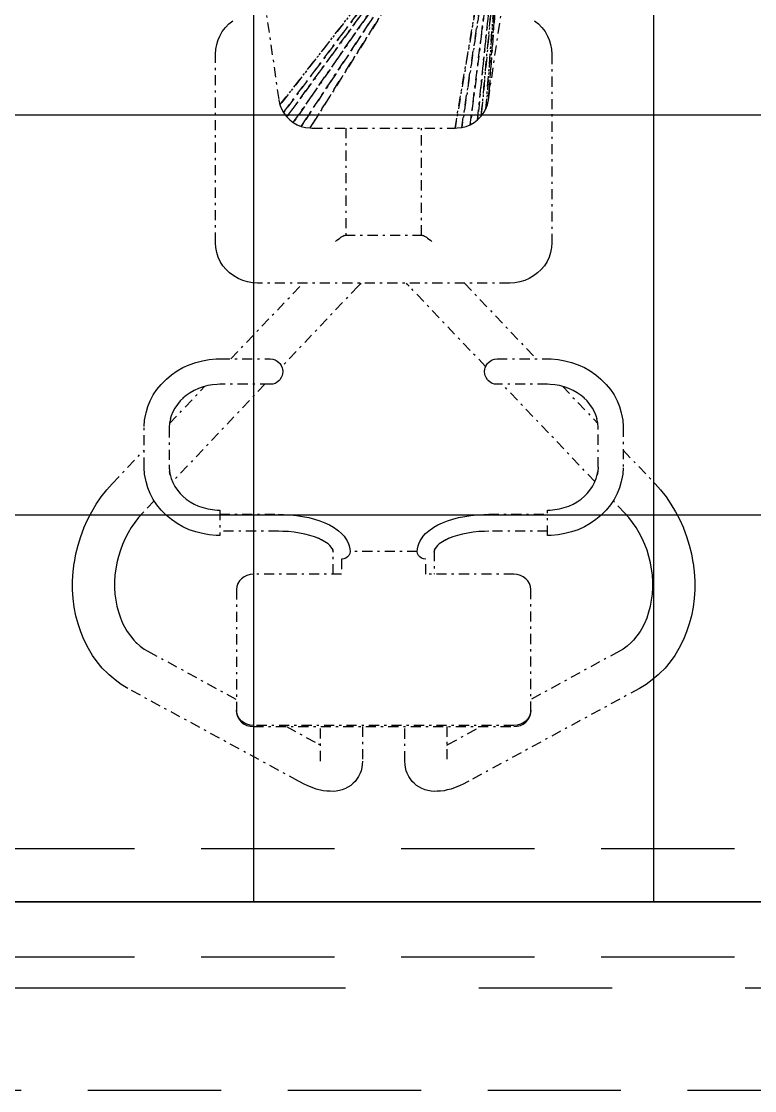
# Model space of a CAD drawing. Header units: inches. Extents: x 5931 to 10048, y 0 to 3185.
# Drawn here: x 7167.41 to 7200.42, y 884.63 to 932.75 of the extents above; entities that cross this region are included whole.
import ezdxf

# ---------------------------------------------------------------- set-up
doc = ezdxf.new("R2010")
doc.units = ezdxf.units.IN
doc.header["$LTSCALE"] = 48
doc.header["$MEASUREMENT"] = 0
for name, pattern in [('CENTER2', [1.125, 0.75, -0.125, 0.125, -0.125]), ('DASHDOT2', [0.5, 0.25, -0.125, 0, -0.125]), ('HIDDEN', [0.375, 0.25, -0.125]), ('HIDDEN2', [0.1875, 0.125, -0.0625])]:
    doc.linetypes.add(name, pattern=pattern)
for name, color, linetype in [('_0_Objects', 8, 'Continuous'), ('A-Eqpm-NIC', 8, 'DASHDOT2'), ('A-Flor-Case', 8, 'Continuous'), ('A-Flor-Case-Full Height', 8, 'Continuous'), ('A-Flor-Pattern', 8, 'Continuous'), ('A-Flor-Soffit', 8, 'HIDDEN2'), ('A-Grid(3-32)', 8, 'CENTER2')]:
    doc.layers.add(name, color=color, linetype=linetype)

# ---------------------------------------------------------------- blocks, each defined once
blk = doc.blocks.new('1ST FLOOR CORE & SHELL')
at = {"layer": 'A-Flor-Case'}
blk.add_line((3544.009, -9148.875), (3112.999, -9148.875), dxfattribs=at)
at = {"layer": 'A-Flor-Soffit'}
for p, q in [((3544.009, -9146.5), (3112.999, -9146.5)), ((3544.009, -9151.375), (3112.999, -9151.375)), ((3547.902, -9157.375), (3112.999, -9157.375))]:
    blk.add_line(p, q, dxfattribs=at)
blk = doc.blocks.new('1ST FLOOR - STRUCTURAL GRID')
at = {"layer": 'A-Grid(3-32)'}
blk.add_line((2104.499, -9152.75), (5927.384, -9152.75), dxfattribs=at)
blk = doc.blocks.new('Precor machines_240')
for p, q in [((299.7, 654.9), (251.3, 654.9)), ((201.3, 511.1), (316.1, 621)), ((247.5, 624.5), (203.7, 582.6)), ((252, 624.9), (299.1, 624.9)), ((299.1, 624.9), (304.1, 624.5)), ((171.4, 551.6), (82, 466)), ((605.1, 485.5), (626.3, 446.2)), ((645.7, 444.9), (605.1, 444.9)), ((399.6, 429.6), (396.8, 430.2)), ((425.4, 429.9), (398.1, 429.9)), ((-100.9, 414.9), (25.6, 414.9)), ((605.1, 394.9), (645.9, 394.9)), ((83.1, 341.9), (82, 342.8)), ((645.9, 344.9), (605.1, 344.9)), ((25.6, 324.9), (-100.9, 324.9)), ((396.8, 309.6), (395.4, 309)), ((398.1, 309.9), (425.4, 309.9)), ((605.1, 294.9), (645.7, 294.9)), ((626.3, 293.6), (605.1, 254.3)), ((626.9, 294.7), (625.5, 292.1)), ((82, 273.8), (171.4, 188.2)), ((316.1, 118.8), (201.3, 228.7)), ((203.7, 157.2), (247.5, 115.3)), ((299.1, 114.9), (252, 114.9)), ((251.3, 84.9), (299.7, 84.9))]:
    blk.add_line(p, q)
for points in [[(512.8, 721.1), (502.5, 726.4), (493.5, 730.2), (484, 733.4), (474.3, 735.9), (464.3, 737.9), (454, 739.2), (443.6, 739.8), (433.1, 739.8), (422.5, 739.2), (412, 737.9), (411.6, 737.8), (401.2, 735.9), (391, 733.4), (381, 730.2), (371.1, 726.5), (370.8, 726.4), (361.1, 722), (351.7, 717.1), (342.7, 711.7), (334.1, 705.7), (326, 699.3), (318.8, 692.8), (279.2, 654.9)], [(680.7, 442), (678.7, 450), (677.1, 454.8), (675, 459.9), (672.5, 465.3), (670.6, 469), (669.4, 471.2), (560, 674.3), (555.4, 682), (550.1, 689.4), (544.1, 696.4), (542.6, 698.1), (536, 704.6), (528.8, 710.6), (521.1, 716.2), (512.8, 721.1)], [(390.1, 680.4), (397.1, 683.1), (404.4, 685.4), (411.9, 687.2), (419.2, 688.6)], [(419.1, 688.6), (426.6, 689.5), (434, 689.9), (441.5, 689.9), (448.8, 689.5), (456, 688.6), (463.1, 687.2), (469.9, 685.4), (476.6, 683.1), (483, 680.5), (487.3, 678.3)], [(338.8, 642.7), (353.5, 656.8), (358.6, 661.4), (364.3, 665.9), (370.3, 670.1), (376.7, 673.9), (383.3, 677.4), (390.2, 680.5)], [(487.3, 678.3), (492.9, 674.9), (498.2, 671.1), (503.1, 667), (506.9, 663.3)], [(506, 664.3), (510.1, 659.6), (513.6, 654.6), (516.2, 650.2), (573.1, 544.9)], [(251.3, 654.9), (243.8, 654.3), (236.4, 652.9), (235, 652.5), (227.7, 650.4), (220.7, 647.5), (213.9, 643.9), (207.5, 639.6), (201.5, 634.6), (195.9, 629), (195.1, 628.2), (190.1, 622.2), (185.6, 615.6), (181.6, 608.6), (178.3, 601.2), (175.6, 593.4), (173.5, 585.5), (172.1, 577.3), (171.4, 569.1), (171.4, 564.9), (171.4, 504.9), (171.7, 501.9), (172.5, 499), (174, 496.5), (175.9, 494.3), (176.7, 493.5), (179.2, 491.7), (181.9, 490.6), (183.4, 490.3), (186.3, 489.9), (189.3, 490.3), (190.8, 490.6), (193.5, 491.7), (196, 493.5), (196.8, 494.3), (198.7, 496.5), (200.2, 499), (201, 501.9), (201.3, 504.9), (201.3, 564.9), (201.4, 567.8), (201.9, 573.5), (202.8, 579.2), (204.3, 584.7), (206.2, 590.1), (208.5, 595.2), (211.2, 600.1), (214.4, 604.7), (217.6, 608.6)], [(333.2, 608.9), (336.7, 604.7), (339.8, 600.1), (342.6, 595.2), (344.9, 590.1), (346.8, 584.7), (348.2, 579.2), (349.1, 573.5), (349.6, 567.8), (349.7, 564.9), (379.7, 564.9), (379.6, 569.1), (378.9, 577.3), (377.5, 585.5), (375.5, 593.4), (372.8, 601.2), (369.4, 608.6), (365.5, 615.6), (361, 622.2), (355.9, 628.2), (355.2, 629), (349.6, 634.6), (343.5, 639.6), (337.1, 643.9), (330.3, 647.5), (323.3, 650.4), (316.1, 652.5), (314.6, 652.9), (307.2, 654.3), (299.7, 654.9)], [(217.1, 608.1), (220.9, 611.9), (225, 615.2), (229.3, 618.1), (233.8, 620.5), (238.6, 622.5), (242.5, 623.7)], [(242, 623.6), (247, 624.5), (252, 624.9)], [(308.5, 623.7), (304.1, 624.5), (308.5, 623.7)], [(307.6, 623.9), (312.5, 622.5), (317.2, 620.5), (321.7, 618.1), (326.1, 615.2), (330.1, 611.9), (333.4, 608.6)], [(-227.6, 190.7), (-223.9, 185.9), (-219.5, 181.7), (-214.7, 178), (-209.5, 175), (-205.1, 173.2), (-204, 172.7), (-199.6, 171.4), (-193.9, 170.3), (-188.2, 169.9), (34.3, 169.9), (40, 170.3), (45.7, 171.4), (51.2, 173.2), (56.4, 175.6), (61.4, 178.8), (65.9, 182.5), (70, 186.8), (73.5, 191.5), (76.5, 196.7), (78.9, 202.2), (80.6, 207.9), (81.6, 213.9), (82, 219.9), (82, 519.9), (81.6, 525.9), (80.6, 531.9), (78.9, 537.6), (76.5, 543.1), (73.5, 548.3), (70, 553.1), (65.9, 557.3), (61.4, 561.1), (56.4, 564.2), (51.2, 566.7), (45.7, 568.5), (40, 569.5), (34.3, 569.9), (-188.2, 569.9), (-193.9, 569.5), (-199.6, 568.5), (-204, 567.1), (-205.1, 566.7), (-209.5, 564.8), (-214.7, 561.8), (-219.5, 558.1), (-223.9, 553.9), (-227.6, 549.1)], [(354.7, 564.9), (354.7, 494.9), (354.9, 489.2), (355.3, 481.7), (355.3, 481.3), (356.1, 473.7), (357.2, 466.3), (358.6, 459.1), (360.3, 452.3), (362.3, 445.9), (364.6, 439.9), (367.1, 434.5), (369.9, 429.6), (372.8, 425.3), (374, 423.6), (377.2, 419.9), (380.6, 416.8), (382.4, 415.5), (386, 413.2), (389.6, 411.6), (391.9, 410.9), (395.6, 410.1), (398.6, 409.9)], [(383.2, 447), (381.2, 452.2), (379.5, 457.8), (378, 463.7), (376.8, 469.9), (375.8, 476.4), (375.1, 483.1), (374.8, 489.8), (374.7, 494.9), (374.7, 564.9)], [(398.6, 329.9), (398.6, 409.9), (400.9, 410.2), (403.1, 411.2), (404.9, 412.8), (406.4, 414.9), (407.3, 417.3), (407.6, 419.9), (425.4, 419.9), (425.4, 524.9), (425.7, 528.8), (426.7, 532.6), (428.4, 536), (430.6, 539), (433.3, 541.5), (436.4, 543.4), (439.7, 544.5), (443.2, 544.9), (587.3, 544.9), (590.7, 544.5), (594.1, 543.4), (597.2, 541.5), (599.9, 539), (602.1, 536), (603.7, 532.6), (604.7, 528.8), (605.1, 524.9), (605.1, 214.9), (604.7, 211), (603.7, 207.3), (602.1, 203.8), (599.9, 200.8), (597.2, 198.3), (594.1, 196.4), (590.7, 195.3), (587.3, 194.9), (443.2, 194.9), (439.7, 195.3), (436.4, 196.4), (433.3, 198.3), (430.6, 200.8), (428.4, 203.8), (426.7, 207.3), (425.7, 211), (425.4, 214.9), (425.4, 319.9), (407.6, 319.9), (407.3, 322.5), (406.4, 324.9), (404.9, 327), (403.1, 328.6), (400.9, 329.6), (398.6, 329.9), (395.6, 329.7), (391.9, 328.9), (389.6, 328.2), (386, 326.6), (382.4, 324.3), (380.6, 323), (377.2, 320), (374, 316.2)], [(585.9, 194.9), (589.4, 195.3), (592.7, 196.4), (595.8, 198.3), (598.5, 200.8), (600.7, 203.8), (602.4, 207.3), (603.4, 211), (603.7, 214.9), (603.7, 524.9), (603.4, 528.8), (602.4, 532.6), (600.7, 536), (598.5, 539), (595.8, 541.5), (592.7, 543.4), (589.4, 544.5), (585.9, 544.9)], [(-435.3, 539), (-133.9, 494.5), (-128.2, 493.2), (-123.6, 491.5), (-119.2, 489.1), (-115.1, 486), (-114, 485.1), (-110.5, 481.5), (-107.4, 477.4), (-104.9, 472.9), (-102.9, 468), (-101.6, 462.8), (-101, 457.5), (-100.9, 454.8), (-100.9, 285), (-101, 282.3), (-101.6, 277), (-102.9, 271.8), (-104.9, 266.9), (-107.4, 262.4), (-110.5, 258.3), (-114, 254.7), (-115.1, 253.8), (-119.2, 250.7), (-123.6, 248.3), (-128.2, 246.6), (-133.9, 245.3), (-435.3, 200.8)], [(83.1, 398), (82, 397), (83.1, 398), (85.6, 400.3), (180.5, 491.2)], [(392.2, 433.1), (389.5, 436.1), (387, 439.8), (384.7, 443.9), (383, 447.4), (384.7, 443.9)], [(625.5, 447.7), (626.9, 445.1), (627, 444.9), (626.9, 445.1)], [(645.9, 394.9), (649.8, 395.3), (653.3, 395.7), (657.2, 396.8), (660.2, 397.9), (663.9, 399.7), (666.5, 401.4), (669.7, 403.8), (671.8, 406.1), (674.5, 409.1), (676.6, 412.6), (678.2, 415.3), (679.6, 419.1), (680.5, 422.3), (681.2, 426.3), (681.6, 429.9), (681.4, 433.7), (681.3, 437.6), (680.7, 442)], [(396.1, 430.4), (393.3, 432.2), (391.5, 433.8)], [(32.7, 427.3), (31.3, 425.5), (30, 423.8), (28.8, 422.2), (27.8, 420.8), (27, 419.4), (26.4, 418.3), (25.9, 417.3), (25.7, 416.4), (25.6, 415.8), (25.6, 324), (25.7, 323.4), (25.9, 322.5), (26.4, 321.5), (27, 320.4), (27.8, 319), (28.8, 317.6), (30, 316), (31.3, 314.3), (32.7, 312.6)], [(180.5, 248.6), (85.6, 339.6), (83.1, 341.9), (82, 342.8)], [(512.8, 18.7), (521.1, 23.7), (528.8, 29.2), (536, 35.2), (542.6, 41.7), (544.1, 43.4), (550.1, 50.4), (555.4, 57.8), (560, 65.5), (669.4, 268.6), (670.6, 270.8), (672.5, 274.5), (675, 279.9), (677.1, 285), (678.7, 289.8), (679.8, 294.4), (680.7, 297.8), (681.3, 302.2), (681.4, 306.1), (681.6, 310), (681.2, 313.6), (680.5, 317.5), (679.6, 320.7), (678.2, 324.5), (676.6, 327.2), (674.5, 330.7), (671.8, 333.7), (669.7, 336), (666.5, 338.5), (663.9, 340.1), (660.2, 341.9), (657.2, 343), (653.3, 344.1), (649.8, 344.5), (645.9, 344.9)], [(374, 316.2), (369.9, 310.2), (367.1, 305.4), (364.6, 299.9), (362.3, 293.9), (360.3, 287.5), (358.6, 280.7), (357.2, 273.5), (356.1, 266.1), (355.3, 258.5), (355.3, 258.1), (354.9, 250.6), (354.7, 244.9), (354.7, 174.9)], [(384.7, 295.9), (383, 292.4), (384.7, 295.9), (387, 300.1), (389.5, 303.7), (392.2, 306.7)], [(391.5, 306), (393.3, 307.6), (396.1, 309.4)], [(395.4, 309), (396.8, 309.6), (399.6, 310.2)], [(374.7, 174.9), (374.7, 244.9), (374.8, 250), (375.1, 256.8), (375.8, 263.4), (376.8, 269.9), (378, 276.1), (379.5, 282.1), (381.2, 287.7), (383.2, 292.8)], [(217.6, 131.2), (214.4, 135.1), (211.2, 139.7), (208.5, 144.6), (206.2, 149.7), (204.3, 155.1), (202.8, 160.6), (201.9, 166.3), (201.4, 172), (201.3, 174.9), (201.3, 234.9), (201, 237.9), (200.2, 240.8), (198.7, 243.3), (196.8, 245.5), (196, 246.3), (193.5, 248.1), (190.8, 249.2), (189.3, 249.5), (186.3, 249.9), (183.4, 249.5), (181.9, 249.2), (179.2, 248.1), (176.7, 246.3), (175.9, 245.5), (174, 243.3), (172.5, 240.8), (171.7, 237.9), (171.4, 234.9), (171.4, 174.9), (171.4, 170.8), (172.1, 162.5), (173.5, 154.3), (175.6, 146.4), (178.3, 138.7), (181.6, 131.2), (185.6, 124.2), (190.1, 117.7), (195.1, 111.6), (195.9, 110.8), (201.5, 105.2), (207.5, 100.2), (213.9, 95.9), (220.7, 92.3), (227.7, 89.4), (235, 87.3), (236.4, 86.9), (243.8, 85.5), (251.3, 84.9)], [(506, 75.6), (510.1, 80.2), (513.6, 85.2), (516.2, 89.6), (573.1, 194.9)], [(355.9, 111.6), (361, 117.7), (365.5, 124.2), (369.4, 131.2), (372.8, 138.7), (375.5, 146.4), (377.5, 154.3), (378.9, 162.5), (379.6, 170.8), (379.7, 174.9), (349.7, 174.9), (349.6, 172), (349.1, 166.3), (348.2, 160.6), (346.8, 155.1), (344.9, 149.7), (342.6, 144.6), (339.8, 139.7), (336.7, 135.1), (333.2, 130.9)], [(242.5, 116.1), (238.6, 117.3), (233.8, 119.3), (229.3, 121.7), (225, 124.6), (220.9, 128), (217.1, 131.7)], [(333.4, 131.2), (330.1, 128), (326.1, 124.6), (321.7, 121.7), (317.2, 119.3), (312.5, 117.3), (307.6, 115.9)], [(252, 114.9), (247, 115.3), (242, 116.2)], [(299.1, 114.9), (304.1, 115.3), (308.5, 116.1), (304.1, 115.3)], [(299.7, 84.9), (307.2, 85.5), (314.6, 86.9), (316.1, 87.3), (323.3, 89.4), (330.3, 92.3), (337.1, 95.9), (343.5, 100.2), (349.6, 105.2), (355.9, 111.5)], [(390.2, 59.3), (383.3, 62.4), (376.7, 65.9), (370.3, 69.7), (364.3, 73.9), (358.6, 78.4), (353.5, 83), (338.8, 97.1)], [(279.2, 84.9), (318.8, 47), (326, 40.5), (334.1, 34.1), (342.7, 28.2), (351.7, 22.7), (361.1, 17.8), (370.8, 13.4), (371.1, 13.3), (381, 9.6), (391, 6.4), (401.2, 3.9), (411.6, 2), (412, 1.9), (422.5, 0.7), (433.1, 0), (443.6, 0), (454, 0.7), (464.3, 1.9), (474.3, 3.9), (484, 6.5), (493.5, 9.6), (502.5, 13.4), (512.8, 18.7)], [(487.3, 61.5), (492.9, 64.9), (498.2, 68.7), (503.1, 72.8), (506.9, 76.6)], [(419.2, 51.2), (411.9, 52.6), (404.4, 54.4), (397.1, 56.7), (390.1, 59.4)], [(487.3, 61.6), (483, 59.3), (476.6, 56.7), (469.9, 54.4), (463.1, 52.6), (456, 51.2), (448.8, 50.3), (441.5, 49.9), (434, 49.9), (426.6, 50.3), (419.1, 51.2)]]:
    blk.add_lwpolyline(points)
for points in [[(-133.9, 494.5), (-128.2, 493.2), (-475.3, 220.5), (-435.3, 539)], [(-123.6, 491.5), (-119.2, 489.1), (-475.3, 220.5), (-128.2, 493.2)], [(-115.1, 486), (-114, 485.1), (-475.3, 220.5), (-119.2, 489.1)], [(-110.5, 481.5), (-107.4, 477.4), (-475.3, 220.5), (-114, 485.1)], [(-104.9, 472.9), (-102.9, 468), (-475.3, 220.5), (-107.4, 477.4)], [(-101.6, 462.8), (-101, 457.5), (-475.3, 220.5), (-102.9, 468)], [(-100.9, 454.8), (-100.9, 285), (-475.3, 220.5), (-101, 457.5)], [(396.8, 430.2), (395.4, 430.8)], [(626.9, 294.7), (627, 294.9)], [(-101, 282.3), (-101.6, 277), (-475.3, 220.5), (-100.9, 285)], [(-102.9, 271.8), (-104.9, 266.9), (-475.3, 220.5), (-101.6, 277)], [(-107.4, 262.4), (-110.5, 258.3), (-475.3, 220.5), (-104.9, 266.9)], [(-114, 254.7), (-115.1, 253.8), (-475.3, 220.5), (-110.5, 258.3)], [(-119.2, 250.7), (-123.6, 248.3), (-475.3, 220.5), (-115.1, 253.8)], [(-128.2, 246.6), (-133.9, 245.3), (-475.3, 220.5), (-123.6, 248.3)], [(-435.3, 200.8), (-440, 200.5), (-475.3, 220.5), (-133.9, 245.3)]]:
    blk.add_lwpolyline(points, close=True)
blk = doc.blocks.new('floor pattern 1st floor')
at = {"layer": 'A-Flor-Pattern'}
h = blk.add_hatch(dxfattribs=at)
h.set_pattern_fill('WOODS_BOARD_WIDE', color=256, scale=3, pattern_type=2)
h.set_pattern_definition([(0, (2343, 1229.155), (0, 6), []), (90, (2343, 1229.155), (-12, 12), [6, -42]), (90, (2367, 1235.155), (-12, 12), [6, -42])])
edge = h.paths.add_edge_path(flags=16)
edge.add_line((2149.545, 1020.632), (2161.545, 1020.632))
edge.add_ellipse((2161.545, 1015.632), major_axis=(-3.536, -3.536), ratio=1, start_angle=135, end_angle=225, ccw=False)
edge.add_line((2166.545, 1015.632), (2166.545, 984.632))
edge.add_ellipse((2161.545, 984.632), major_axis=(3.536, -3.536), ratio=1, start_angle=315, end_angle=405, ccw=False)
edge.add_line((2161.545, 979.632), (2156.545, 979.632))
edge.add_line((2156.545, 979.632), (2156.545, 955.632))
edge.add_line((2156.545, 955.632), (2147.545, 955.632))
edge.add_line((2147.545, 955.632), (2126.545, 955.632))
edge.add_line((2126.545, 955.632), (2126.545, 995.431))
edge.add_line((2126.545, 995.431), (2126.545, 1010.632))
edge.add_line((2126.545, 1010.632), (2144.545, 1010.632))
edge.add_line((2144.545, 1010.632), (2144.545, 1015.632))
edge.add_ellipse((2148.743, 1016.434), major_axis=(3.195, 3.195), ratio=0.85373, start_angle=38.5071, end_angle=141.4929, ccw=False)
edge = h.paths.add_edge_path(flags=16)
edge.add_ellipse((2192.347, 952.434), major_axis=(-3.192, 3.192), ratio=0.855373, start_angle=218.4535, end_angle=321.5465, ccw=False)
edge.add_line((2196.545, 951.632), (2196.532, 920.265))
edge.add_ellipse((2191.545, 920.632), major_axis=(-3.536, -3.536), ratio=1, start_angle=45, end_angle=130.7903, ccw=False)
edge.add_line((2191.545, 915.632), (2186.714, 915.632))
edge.add_line((2186.714, 915.632), (2186.545, 891.632))
edge.add_line((2186.545, 891.632), (2177.545, 891.632))
edge.add_line((2177.545, 891.632), (2156.545, 891.632))
edge.add_line((2156.545, 891.632), (2156.545, 931.431))
edge.add_line((2156.545, 931.431), (2156.545, 946.632))
edge.add_line((2156.545, 946.632), (2174.545, 946.632))
edge.add_line((2174.545, 946.632), (2174.545, 951.632))
edge.add_ellipse((2179.545, 951.632), major_axis=(3.536, -3.536), ratio=1, start_angle=135, end_angle=225, ccw=False)
edge.add_line((2179.545, 956.632), (2191.545, 956.632))
edge = h.paths.add_edge_path(flags=16)
edge.add_ellipse((2066.4, 1141.281), major_axis=(0, 0.0156), ratio=1, start_angle=270, end_angle=337.7307)
edge.add_line((2066.406, 1141.295), (2066.406, 1141.287))
edge.add_line((2066.406, 1141.287), (2066.406, 1140.753))
edge.add_line((2066.406, 1140.753), (2066.4, 1140.753))
edge.add_line((2066.4, 1140.753), (2066.4, 1140.707))
edge.add_line((2066.4, 1140.707), (2049.128, 1140.707))
edge.add_line((2049.128, 1140.707), (2045.1, 1140.707))
edge.add_line((2045.1, 1140.707), (2032.76, 1140.707))
edge.add_line((2032.76, 1140.707), (2030.378, 1140.707))
edge.add_line((2030.378, 1140.707), (2028.003, 1140.707))
edge.add_line((2028.003, 1140.707), (2028.003, 1140.753))
edge.add_line((2028.003, 1140.753), (2027.997, 1140.753))
edge.add_line((2027.997, 1140.753), (2027.997, 1141.287))
edge.add_line((2027.997, 1141.287), (2027.997, 1141.295))
edge.add_ellipse((2028.003, 1141.281), major_axis=(0, 0.0156), ratio=1, start_angle=22.2693, end_angle=90)
edge.add_line((2027.987, 1141.281), (2027.987, 1140.707))
edge.add_line((2027.987, 1140.707), (2027.951, 1140.707))
edge.add_line((2027.951, 1140.707), (2027.951, 1141.281))
edge.add_line((2027.951, 1141.281), (2027.951, 1141.287))
edge.add_ellipse((2027.997, 1141.287), major_axis=(0.0455, 0), ratio=1, start_angle=90, end_angle=180, ccw=False)
edge.add_line((2027.997, 1141.332), (2027.997, 1141.332))
edge.add_line((2027.997, 1141.332), (2028.003, 1141.332))
edge.add_line((2028.003, 1141.332), (2033.879, 1141.332))
edge.add_line((2033.879, 1141.332), (2033.879, 1141.906))
edge.add_ellipse((2033.931, 1141.906), major_axis=(0.0515, 0), ratio=1, start_angle=90, end_angle=180, ccw=False)
edge.add_line((2033.931, 1141.957), (2036.129, 1141.957))
edge.add_line((2036.129, 1141.957), (2036.129, 1145.929))
edge.add_ellipse((2037.879, 1152.707), major_axis=(7, 0), ratio=1, start_angle=180, end_angle=255.5225, ccw=False)
edge.add_ellipse((2037.879, 1152.707), major_axis=(7, 0), ratio=1, start_angle=0, end_angle=180, ccw=False)
edge.add_ellipse((2037.879, 1152.707), major_axis=(7, 0), ratio=1, start_angle=284.4775, end_angle=360, ccw=False)
edge.add_line((2039.629, 1145.929), (2039.629, 1141.957))
edge.add_line((2039.629, 1141.957), (2041.828, 1141.957))
edge.add_ellipse((2041.828, 1141.906), major_axis=(0.0515, 0), ratio=1, start_angle=360, end_angle=450, ccw=False)
edge.add_line((2041.879, 1141.906), (2041.879, 1141.332))
edge.add_line((2041.879, 1141.332), (2052.576, 1141.332))
edge.add_line((2052.576, 1141.332), (2052.576, 1141.906))
edge.add_ellipse((2052.628, 1141.906), major_axis=(0.0515, 0), ratio=1, start_angle=90, end_angle=180, ccw=False)
edge.add_line((2052.628, 1141.957), (2054.826, 1141.957))
edge.add_line((2054.826, 1141.957), (2054.826, 1145.929))
edge.add_ellipse((2056.576, 1152.707), major_axis=(7, 0), ratio=1, start_angle=180, end_angle=255.5225, ccw=False)
edge.add_ellipse((2056.576, 1152.707), major_axis=(7, 0), ratio=1, start_angle=0, end_angle=180, ccw=False)
edge.add_ellipse((2056.576, 1152.707), major_axis=(7, 0), ratio=1, start_angle=284.4775, end_angle=360, ccw=False)
edge.add_line((2058.326, 1145.929), (2058.326, 1141.957))
edge.add_line((2058.326, 1141.957), (2060.525, 1141.957))
edge.add_ellipse((2060.525, 1141.906), major_axis=(0.0515, 0), ratio=1, start_angle=360, end_angle=450, ccw=False)
edge.add_line((2060.576, 1141.906), (2060.576, 1141.332))
edge.add_line((2060.576, 1141.332), (2066.4, 1141.332))
edge.add_line((2066.4, 1141.332), (2066.406, 1141.332))
edge.add_line((2066.406, 1141.332), (2066.406, 1141.332))
edge.add_ellipse((2066.406, 1141.287), major_axis=(0.0455, 0), ratio=1, start_angle=360, end_angle=450, ccw=False)
edge.add_line((2066.451, 1141.287), (2066.451, 1141.281))
edge.add_line((2066.451, 1141.281), (2066.451, 1140.707))
edge.add_line((2066.451, 1140.707), (2066.415, 1140.707))
edge.add_line((2066.415, 1140.707), (2066.415, 1141.281))
edge = h.paths.add_edge_path(flags=16)
edge.add_ellipse((2444.829, 1074.381), major_axis=(-118.228, -0.039), ratio=0.670803, start_angle=0, end_angle=360)
h.paths.add_polyline_path([(2248.8, 1035.497), (2231.2, 1035.497), (2231.2, 1051.017), (2248.8, 1051.017)], flags=16)
h.paths.add_polyline_path([(2082.295, 971.082), (2080.545, 971.082), (2080.545, 1020.632), (2082.295, 1020.632)], flags=16)
h.paths.add_polyline_path([(2176.17, 1088.707), (2128.17, 1088.707), (2128.17, 1056.707), (2176.17, 1056.707)], flags=16)
h.paths.add_polyline_path([(2082.795, 1013.352), (2084.545, 1013.352), (2084.545, 889.632), (2082.795, 889.632)], flags=16)
h.paths.add_polyline_path([(2647.161, 890.632), (2647.911, 890.632), (2647.911, 885.007), (2647.161, 885.007)], flags=17)
h.paths.add_polyline_path([(2904.951, 1517.497), (2903.2, 1517.497), (2903.2, 1603.941), (2838.379, 1603.941), (2838.379, 1227.955), (2473.75, 1227.955), (2473.75, 1224.794), (2343.75, 1224.794), (2343.75, 1227.955), (2248.295, 1227.955), (2248.295, 1213.632), (2077.625, 1213.632), (2077.625, 1355.132), (2019.625, 1355.132), (2019.625, 1232.007), (2025.81, 1232.007), (2025.81, 1213.632), (2006.19, 1213.632), (2006.19, 1226.757), (1903.615, 1226.757), (1903.615, 1213.632), (1889.75, 1213.632), (1889.75, 1212.882), (1884.25, 1212.882), (1884.25, 1252.757), (1889.75, 1252.757), (1889.75, 1252.007), (1902, 1252.007), (1902, 1420.007), (1885.75, 1420.007), (1885.75, 1438.007), (1751.625, 1438.007), (1751.625, 1252.757), (1758.31, 1252.757), (1758.31, 1212.882), (1756.81, 1212.882), (1756.81, 1173.257), (1347.75, 1173.257), (1347.75, 1179.257), (1414.74, 1179.257), (1414.74, 1233.507), (1410.74, 1233.507), (1410.74, 1240.249), (1356.74, 1240.249), (1356.74, 1233.507), (1269.125, 1233.507), (1269.125, 1173.257), (980.455, 1173.257), (980.455, 1209.207), (835.81, 1209.207), (835.81, 1173.257), (707.377, 1173.257), (707.377, 1113.257), (1275.75, 1113.257), (1275.75, 1101.257), (1347.75, 1101.257), (1347.75, 1113.257), (1800.625, 1113.257), (1800.625, 1077.257), (1858.625, 1077.257), (1858.625, 1113.257), (1885.75, 1113.257), (1885.75, 1158.457), (2017.201, 1158.457), (2017.201, 1140.707), (2077.201, 1140.707), (2077.201, 1158.457), (2176.17, 1158.457), (2176.17, 1129.582), (2082.076, 1129.582), (2082.076, 1127.457), (2027.085, 1127.457), (2027.085, 1061.457), (2086.795, 1061.457), (2086.795, 1056.582), (2024.71, 1056.582), (2024.71, 987.132), (2072.795, 987.132), (2072.795, 1017.728), (2080.045, 1017.728), (2080.045, 890.632), (2059.81, 890.632), (2059.81, 885.007), (2386.001, 885.007), (2386.018, 985.891), (2427.006, 985.891), (2427.006, 986.51), (2501.031, 986.51), (2501.031, 985.891), (2542.018, 985.891), (2542.018, 885.007), (2647.161, 885.007), (2647.161, 1054.507), (2790.914, 1054.507), (2790.914, 1108.507), (2664.929, 1108.507), (2664.929, 1114.507), (2881.955, 1114.507), (2881.955, 1158.628), (2917.955, 1158.628), (2917.955, 1114.507), (2978.205, 1114.507), (2978.205, 1227.955), (2920.865, 1227.955), (2920.865, 1226.455), (2902.77, 1226.453), (2902.77, 1231.703), (2891.52, 1231.703), (2891.52, 1397.645), (2882.27, 1397.645), (2882.27, 1453.057), (2891.519, 1453.056), (2902.77, 1453.056), (2902.77, 1457.997), (2921.23, 1457.997), (2921.23, 1455.932), (2978.205, 1455.932), (2978.205, 1516.532), (2962.2, 1516.532), (2962.2, 1517.497)])
h = blk.add_hatch(dxfattribs=at)
h.set_pattern_fill('NET', color=256, scale=144)
h.set_pattern_definition([(0, (3055.871, 1522.532), (0, 18), []), (90, (3055.871, 1522.532), (-18, 1e-15), [])])
h.paths.add_polyline_path([(1124.625, 1107.257), (1124.625, 1053.967), (1130.31, 1053.967), (1130.31, 1032.547), (1124.625, 1032.547), (1124.625, 894.132), (1128.5, 894.132), (1128.501, 893.132), (1559.51, 893.132), (1559.51, 893.839), (1559.51, 895.557), (1559.385, 1107.257), (1353.75, 1107.257), (1353.75, 1095.257), (1269.75, 1095.257), (1269.75, 1107.257)])
blk.add_lwpolyline([(1128.5, 893.132), (1128.5, 893.132), (1559.51, 893.132), (1559.51, 893.132), (1559.51, 893.132), (1559.51, 1107.632), (1353.75, 1107.632), (1353.75, 1095.632), (1269.75, 1095.632), (1269.75, 1107.632), (1124.625, 1107.632)], dxfattribs=at)

msp = doc.modelspace()

# ---------------------------------------------------------------- block references
at = {"layer": '_0_Objects', "linetype": 'HIDDEN'}
msp.add_blockref('1ST FLOOR - STRUCTURAL GRID', (4015.501, 10042.007), dxfattribs=at)
at = {"layer": '_0_Objects'}
msp.add_blockref('1ST FLOOR CORE & SHELL', (4015.501, 10042.007), dxfattribs=at)
at = {"layer": 'A-Eqpm-NIC', "xscale": -0.03814763948321342, "yscale": 0.03784734383225441, "rotation": 90}
msp.add_blockref('Precor machines_240', (7197.721, 924.095), dxfattribs=at)
at = {"layer": 'A-Flor-Case-Full Height'}
msp.add_blockref('floor pattern 1st floor', (6000, 0), dxfattribs=at)

doc.saveas('drawing.dxf')
